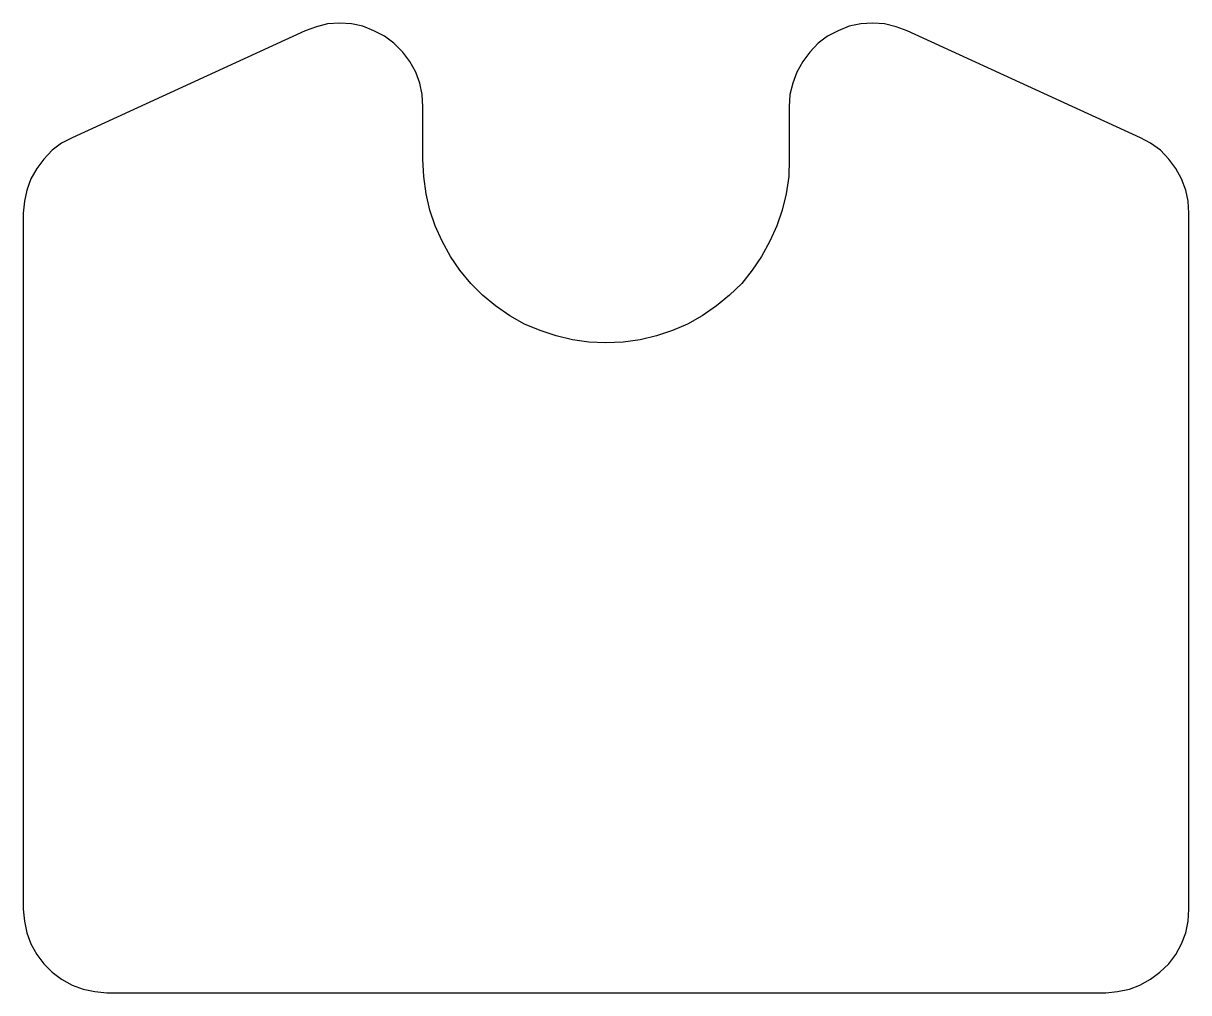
# Model space of a CAD drawing. Extents: x -367.6 to -297.6, y 182 to 240.2.
import ezdxf

# ---------------------------------------------------------------- set-up
doc = ezdxf.new("R2010")
doc.units = 0
doc.layers.add('Layer_1', color=7, linetype='CONTINUOUS')

msp = doc.modelspace()

# ---------------------------------------------------------------- linework, layer by layer
at = {"layer": 'Layer_1', "color": 7}
for points in [[(-343.639027, 235.152547), (-343.674305, 235.893381), (-343.815416, 236.563658), (-344.06236, 237.233936), (-344.415138, 237.868936), (-344.838472, 238.43338), (-345.367638, 238.962547), (-345.932083, 239.38588), (-346.567083, 239.70338), (-347.23736, 239.985603), (-347.907638, 240.126714), (-348.613194, 240.161992), (-349.354027, 240.126714), (-350.024305, 239.950325), (-350.694583, 239.70338)], [(-314.534861, 239.70338), (-315.205139, 239.950325), (-315.910694, 240.126714), (-316.61625, 240.161992), (-317.321805, 240.126714), (-318.027361, 239.985603), (-318.697639, 239.70338), (-319.332639, 239.38588), (-319.897083, 238.962547), (-320.390972, 238.43338), (-320.814305, 237.868936), (-321.167083, 237.233936), (-321.414028, 236.563658), (-321.590417, 235.893381), (-321.625694, 235.152547)], [(-350.694583, 239.70338), (-364.69986, 233.282825)], [(-300.529584, 233.282825), (-314.534861, 239.70338)], [(-321.625694, 235.152547), (-321.625694, 231.977547), (-321.660972, 230.954492), (-321.802083, 229.931436), (-322.049028, 228.943658), (-322.366528, 227.991158), (-322.789861, 227.073936), (-323.28375, 226.156714), (-323.848194, 225.345325), (-324.483194, 224.533936), (-325.224028, 223.828381), (-326.000139, 223.193381), (-326.846805, 222.593659), (-327.72875, 222.09977), (-328.645972, 221.711714), (-329.598472, 221.394214), (-330.58625, 221.14727), (-331.609305, 221.006159), (-332.632361, 220.970881), (-333.655416, 221.006159), (-334.643194, 221.14727), (-335.630972, 221.394214), (-336.583472, 221.711714), (-337.535972, 222.09977), (-338.417916, 222.593659), (-339.264583, 223.193381), (-340.040694, 223.828381), (-340.746249, 224.533936), (-341.416527, 225.345325), (-341.980972, 226.156714), (-342.47486, 227.073936), (-342.898194, 227.991158), (-343.215694, 228.943658), (-343.42736, 229.931436), (-343.568472, 230.954492), (-343.639027, 231.977547), (-343.639027, 235.152547)], [(-364.69986, 233.282825), (-365.33486, 232.965325), (-365.899304, 232.541992), (-366.393193, 232.012825), (-366.816527, 231.448381), (-367.169304, 230.813381), (-367.416249, 230.143103), (-367.55736, 229.472825), (-367.627915, 228.76727)], [(-297.636806, 228.76727), (-297.672084, 229.472825), (-297.813195, 230.143103), (-298.060139, 230.813381), (-298.412917, 231.448381), (-298.83625, 232.012825), (-299.330139, 232.541992), (-299.929861, 232.965325), (-300.529584, 233.282825)], [(-367.627915, 228.76727), (-367.627915, 186.963104)], [(-297.636806, 186.963104), (-297.636806, 228.76727)], [(-367.627915, 186.963104), (-367.55736, 186.257548), (-367.416249, 185.551993), (-367.169304, 184.881715), (-366.816527, 184.246715), (-366.393193, 183.682271), (-365.899304, 183.188382), (-365.33486, 182.765048), (-364.69986, 182.412271), (-364.029582, 182.165326), (-363.324027, 182.024215), (-362.618471, 181.953659)], [(-302.610972, 181.953659), (-301.905417, 182.024215), (-301.199861, 182.165326), (-300.564861, 182.412271), (-299.929861, 182.765048), (-299.365417, 183.188382), (-298.83625, 183.682271), (-298.412917, 184.246715), (-298.060139, 184.881715), (-297.813195, 185.551993), (-297.672084, 186.257548), (-297.636806, 186.963104)], [(-362.618471, 181.953659), (-302.610972, 181.953659)]]:
    msp.add_lwpolyline(points, dxfattribs=at)

doc.saveas('drawing.dxf')
